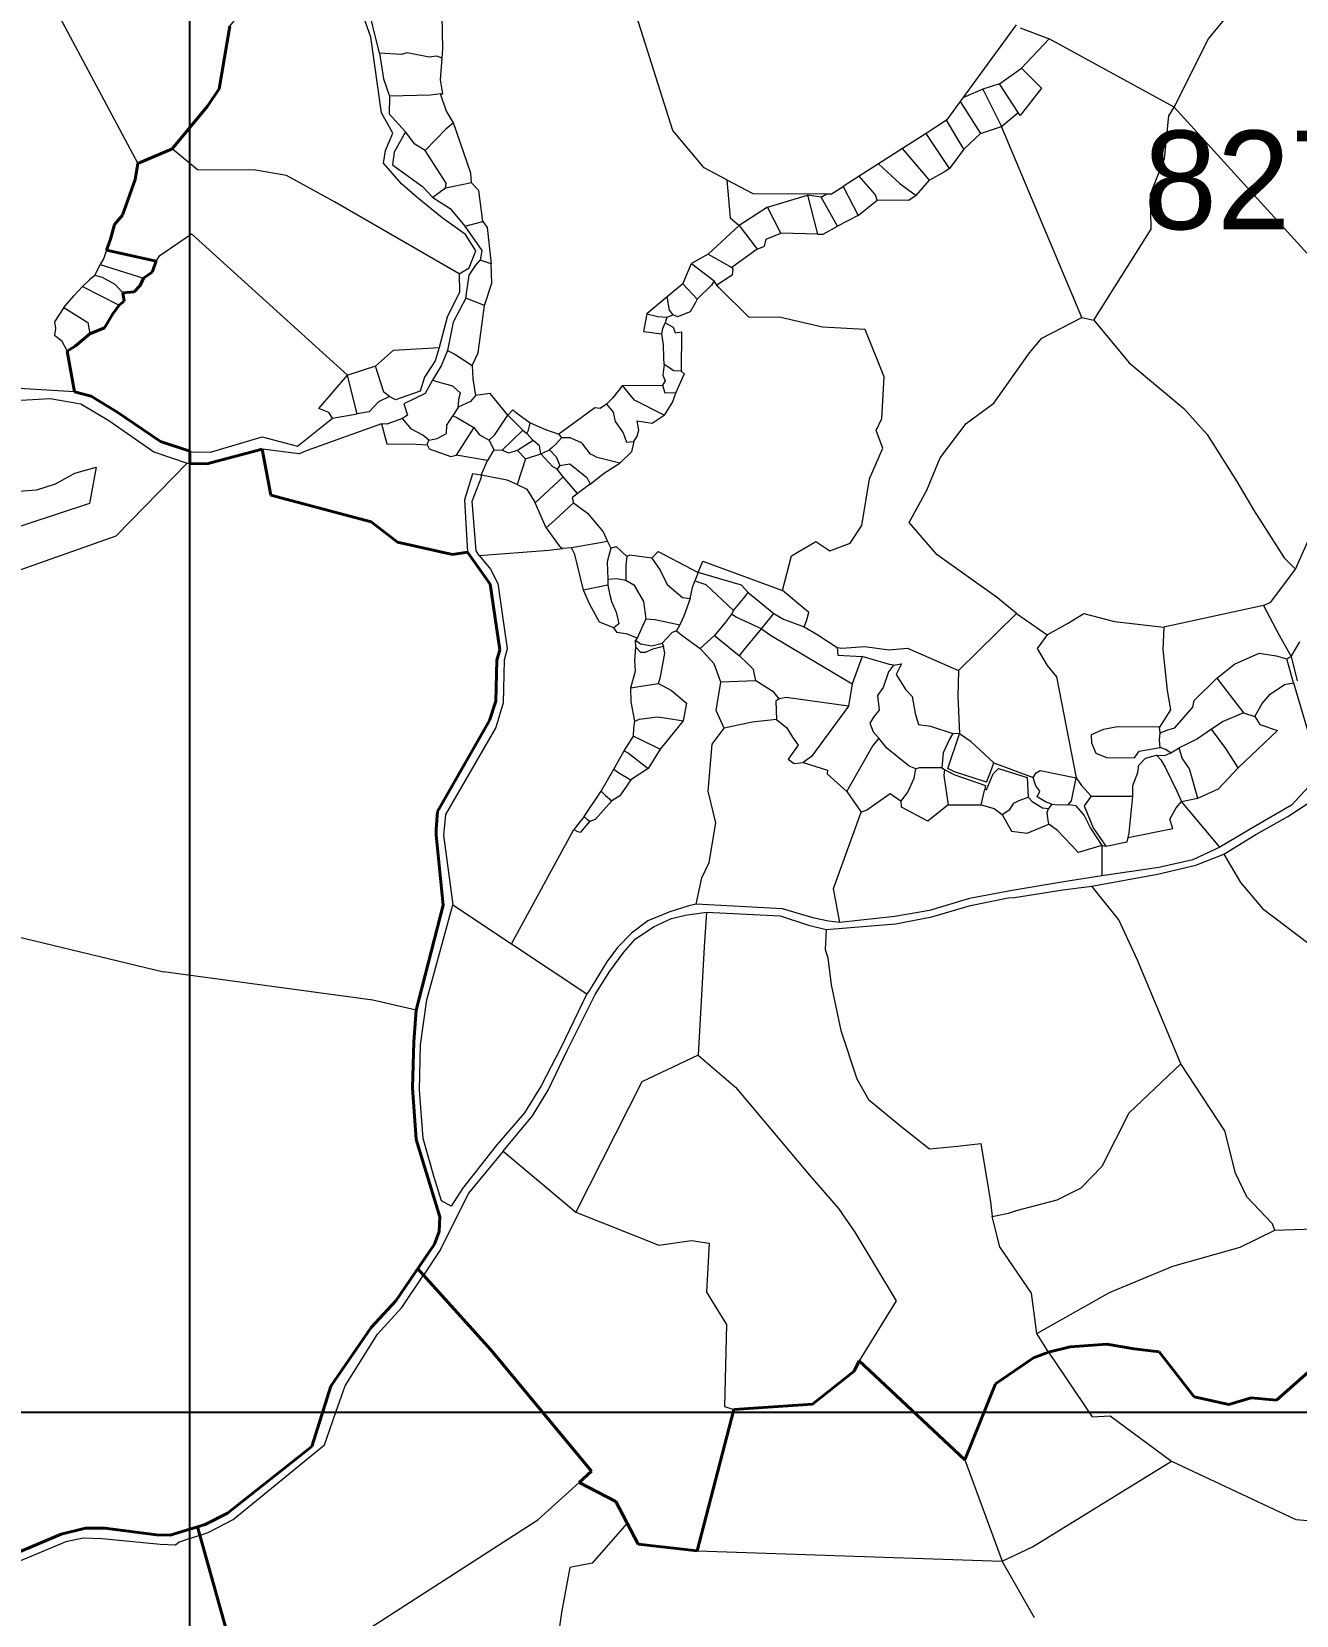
# Model space of a CAD drawing. Header units: metres. Extents: x 548568 to 557107, y 1817749 to 1829427.
# Drawn here: x 552936 to 553449, y 1823918 to 1824560 of the extents above; entities that cross this region are included whole.
import ezdxf
from ezdxf.enums import TextEntityAlignment as Align

# ---------------------------------------------------------------- set-up
doc = ezdxf.new("R2010")
doc.units = ezdxf.units.M
doc.header["$LTSCALE"] = 28
doc.linetypes.add('LONG_DASHED', pattern=[7.5, 6, -1.5])
for name, color, linetype, lineweight in [('10', 7, 'Continuous', 13), ('23', 7, 'Continuous', 13), ('32', 7, 'Continuous', 13), ('34', 7, 'LONG_DASHED', 40), ('54', 7, 'Continuous', 25)]:
    doc.layers.add(name, color=color, linetype=linetype, lineweight=lineweight)
doc.layers.add('55', color=7, linetype='Continuous')

msp = doc.modelspace()

# ---------------------------------------------------------------- linework, layer by layer
at = {"layer": '10'}
for p, q in [((552924, 1824609.78), (552978.98, 1824506.66)), ((553335.26, 1824562.87), (553313.67, 1824533.31)), ((553336.87, 1824561.77), (553348.63, 1824557.26)), ((553328.53, 1824539.05), (553337.4, 1824545.36)), ((553321.79, 1824536.87), (553329.26, 1824521.69)), ((553312.56, 1824531.79), (553307.01, 1824524.19)), ((553313.67, 1824533.31), (553312.56, 1824531.79)), ((553313.99, 1824512.52), (553307.01, 1824524.19)), ((553488.17, 1824431.64), (553399.37, 1824529.52)), ((553308.23, 1824504.64), (553298.72, 1824518.89)), ((553361.91, 1824444.19), (553329.26, 1824521.69)), ((552978.98, 1824506.66), (552992.81, 1824512.56)), ((552978.98, 1824506.66), (552992.81, 1824512.56)), ((553300.08, 1824499.94), (553289.12, 1824512.75)), ((553294.69, 1824493.65), (553300.08, 1824499.94)), ((553103.69, 1824496.61), (553098.64, 1824492.81)), ((553271.15, 1824485.51), (553278.89, 1824491.76)), ((553111.57, 1824481.2), (553118.87, 1824483.13)), ((553254.61, 1824477.99), (553239.86, 1824478.45)), ((552986.39, 1824467.01), (552966.23, 1824471.46)), ((552986.39, 1824467.01), (552966.23, 1824471.46)), ((553122.3, 1824465.98), (553117.83, 1824467.42)), ((553210.36, 1824469.9), (553219.85, 1824464.53)), ((553230.21, 1824471.88), (553219.85, 1824464.53)), ((552961.5, 1824461.24), (552963.7, 1824465.74)), ((552963.7, 1824465.74), (552981.19, 1824460.11)), ((553200.1, 1824457.9), (553203.49, 1824466.12)), ((553203.49, 1824466.12), (553212.74, 1824459.05)), ((552956.51, 1824456.7), (552971.31, 1824449.17)), ((553213.84, 1824457.27), (553212.74, 1824459.05)), ((553119.51, 1824449.11), (553112.07, 1824452.03)), ((553193.49, 1824444.27), (553192.82, 1824442.03)), ((553193.49, 1824444.27), (553196.15, 1824445.3)), ((553361.91, 1824444.19), (553366.81, 1824443.08)), ((552950.25, 1824430.54), (552953.29, 1824414.04)), ((552950.25, 1824430.54), (552953.29, 1824414.04)), ((553448.61, 1824342.02), (553488.17, 1824431.64)), ((553075.41, 1824424.41), (553064.12, 1824420.83)), ((553064.12, 1824420.83), (553064.02, 1824420.8)), ((553064.02, 1824420.8), (553064.05, 1824420.68)), ((553067.86, 1824405.08), (553064.05, 1824420.68)), ((553175.55, 1824416.57), (553191.78, 1824416.74)), ((553108.93, 1824407.74), (553106.7, 1824404.29)), ((553135.19, 1824398.51), (553129.04, 1824404.56)), ((553115.23, 1824399.58), (553108.11, 1824388.25)), ((553149.76, 1824396.79), (553150.82, 1824395.37)), ((553032.93, 1824372.07), (553029.37, 1824390.71)), ((553032.93, 1824372.07), (553029.37, 1824390.71)), ((553096.36, 1824392.56), (553097.02, 1824394.45)), ((553123.42, 1824390.53), (553126.72, 1824390.33)), ((553132.99, 1824390.22), (553136.23, 1824386.8)), ((553142.45, 1824388.84), (553145.92, 1824390.43)), ((553120.84, 1824386.1), (553108.11, 1824388.25)), ((553118.22, 1824380.17), (553120.84, 1824386.1)), ((553136.23, 1824386.8), (553132.89, 1824376.42)), ((553136.23, 1824386.8), (553142.45, 1824388.84)), ((553150.1, 1824384.11), (553149.12, 1824382.68)), ((553157.37, 1824372.73), (553151.54, 1824379.59)), ((553162.51, 1824376.6), (553157.37, 1824372.73)), ((553154.93, 1824350.71), (553151.16, 1824350.43)), ((553169.46, 1824353.26), (553170.88, 1824350.52)), ((553169.66, 1824337.94), (553169.57, 1824335.6)), ((553206.32, 1824340.76), (553204.92, 1824337.3)), ((553169.57, 1824335.6), (553159.78, 1824333.47)), ((553226.56, 1824332.65), (553237.02, 1824324.06)), ((553220.63, 1824325.33), (553219.83, 1824323.81)), ((553435.55, 1824327.27), (553395.19, 1824318.49)), ((553185.03, 1824321.91), (553181.46, 1824314.11)), ((553198.8, 1824319.49), (553197.49, 1824317.07)), ((553231.97, 1824317.91), (553237.02, 1824324.06)), ((553311.93, 1824300.92), (553335.38, 1824324.04)), ((553335.38, 1824324.04), (553347.85, 1824315.4)), ((553181.46, 1824314.11), (553180.88, 1824313.26)), ((553180.97, 1824310.47), (553180.88, 1824313.26)), ((553191.65, 1824312.06), (553192.16, 1824310.67)), ((553212.82, 1824315.16), (553207.11, 1824309.87)), ((553212.82, 1824315.16), (553222.99, 1824306.84)), ((553446.87, 1824306.59), (553450.33, 1824312.61)), ((553272.8, 1824306.67), (553268.73, 1824295.58)), ((553268.73, 1824295.58), (553267.29, 1824286.44)), ((553416.64, 1824297.88), (553427.48, 1824283.75)), ((553200.18, 1824280.52), (553190.9, 1824269.08)), ((553427.48, 1824283.75), (553432.03, 1824282.34)), ((553176.23, 1824268.39), (553180.05, 1824274.3)), ((553393.67, 1824275.66), (553393.48, 1824277.93)), ((553172.04, 1824260.88), (553176.23, 1824268.39)), ((553190.9, 1824269.08), (553185.91, 1824261.13)), ((553397.99, 1824267.53), (553401.33, 1824269.54)), ((553185.91, 1824261.13), (553178.92, 1824256.56)), ((553266.62, 1824251.85), (553272.38, 1824243.48)), ((553321.07, 1824246.49), (553322.53, 1824252.74)), ((553365.63, 1824250), (553382.55, 1824249.95)), ((553402.38, 1824247.81), (553408.98, 1824249.07)), ((553417.85, 1824229.27), (553402.38, 1824247.81)), ((553159.96, 1824241.66), (553155.76, 1824236.37)), ((553307.69, 1824246.46), (553321.07, 1824246.49)), ((553130.52, 1824190.07), (553155.76, 1824236.37)), ((553370.01, 1824229.98), (553370.08, 1824217.59)), ((553370.01, 1824229.98), (553371.67, 1824229.7)), ((552802.87, 1824223.38), (552989.39, 1824178.69)), ((553106.78, 1824205.79), (553130.52, 1824190.07)), ((553130.52, 1824190.07), (553161.09, 1824169.76)), ((553206.25, 1824144.83), (553183.4, 1824134.08)), ((553183.4, 1824134.08), (553156.68, 1824081.18)), ((553127.11, 1824105.87), (553156.68, 1824081.18)), ((553348.34, 1824024.28), (553343.7, 1824031.95)), ((553271.53, 1824020.76), (553314.48, 1823980.66)), ((553271.53, 1824020.76), (553314.48, 1823980.66)), ((553205.84, 1823943.73), (553220.75, 1824001.09)), ((553314.48, 1823980.66), (553329.56, 1823939.54)), ((553205.84, 1823943.73), (553329.56, 1823939.54)), ((553342.69, 1823916.5), (553329.56, 1823939.54))]:
    msp.add_line(p, q, dxfattribs=at)
for points in [[(553217.95, 1824500.01), (553208.73, 1824504.9), (553195.94, 1824520.02), (553174.44, 1824588.06), (553158.76, 1824657.26)], [(553399.37, 1824529.52), (553413.36, 1824557.31), (553425.96, 1824572.62), (553438.89, 1824578.63), (553432.85, 1824584.79), (553435.58, 1824591.46), (553437.64, 1824603.87), (553419.05, 1824617.85)], [(552992.81, 1824512.56), (553007.2, 1824529.99), (553011.89, 1824536.9), (553016.28, 1824562.41), (553026.49, 1824574.95), (553068.17, 1824572.78)], [(552992.81, 1824512.56), (553007.2, 1824529.99), (553011.89, 1824536.9), (553016.28, 1824562.41), (553026.49, 1824574.95), (553068.17, 1824572.78)], [(553102.37, 1824549.38), (553102.64, 1824553.17), (553102.47, 1824566.46)], [(553399.37, 1824529.52), (553348.63, 1824557.26), (553337.4, 1824545.36)], [(553102.37, 1824549.38), (553100.19, 1824550.21), (553097.14, 1824549.82), (553088.14, 1824551.52), (553085.82, 1824550.86), (553076.99, 1824551.45)], [(553101.71, 1824534.88), (553102.63, 1824534.87), (553101.73, 1824540.59), (553102.37, 1824549.38)], [(553337.4, 1824545.36), (553345.5, 1824537.25), (553336.83, 1824526.17), (553336.09, 1824527.31)], [(553336.09, 1824527.31), (553328.53, 1824539.05), (553321.79, 1824536.87), (553313.67, 1824533.31)], [(553101.71, 1824534.88), (553097.62, 1824534.45), (553081.04, 1824534.05)], [(553106.98, 1824523.11), (553104.04, 1824528.17), (553101.71, 1824534.88)], [(553312.56, 1824531.79), (553320.78, 1824518.88), (553313.99, 1824512.52), (553308.23, 1824504.64)], [(553307.01, 1824524.19), (553298.72, 1824518.89), (553289.12, 1824512.75), (553279.48, 1824506.58), (553271.59, 1824501.54), (553265.07, 1824497.37)], [(553320.78, 1824518.88), (553329.26, 1824521.69), (553336.09, 1824527.31)], [(553366.81, 1824443.08), (553390.09, 1824480.01), (553389.82, 1824494.17), (553395.4, 1824508.69), (553397.26, 1824526.01), (553399.37, 1824529.52)], [(553095.52, 1824511.9), (553091.28, 1824514.56), (553087.49, 1824519.55)], [(553106.98, 1824523.11), (553103.83, 1824520.61), (553095.52, 1824511.9)], [(553114.32, 1824498.85), (553113.99, 1824502.76), (553106.98, 1824523.11)], [(553109.32, 1824461.9), (553058.66, 1824491.08), (553039.28, 1824501.85), (553026.61, 1824503.97), (553003.1, 1824504.16), (552992.81, 1824512.56)], [(553103.69, 1824496.61), (553103.96, 1824498.65), (553095.52, 1824511.9)], [(552966.23, 1824471.46), (552967.9, 1824476), (552969.41, 1824481.95), (552972.73, 1824485.75), (552977.85, 1824500.22), (552978.98, 1824506.66)], [(552966.23, 1824471.46), (552967.9, 1824476), (552969.41, 1824481.95), (552972.73, 1824485.75), (552977.85, 1824500.22), (552978.98, 1824506.66)], [(553279.48, 1824506.58), (553288.14, 1824498.36), (553294.69, 1824493.65)], [(553114.32, 1824498.85), (553106.47, 1824497.16), (553103.69, 1824496.61)], [(553118.87, 1824483.13), (553117.29, 1824495.71), (553114.32, 1824498.85)], [(553217.95, 1824500.01), (553219.3, 1824484.65), (553222.89, 1824481.5)], [(553217.95, 1824500.01), (553228.49, 1824494.43), (553258.44, 1824494.37)], [(553278.89, 1824491.76), (553278.22, 1824493.92), (553271.59, 1824501.54)], [(553308.23, 1824504.64), (553306.49, 1824503.45), (553300.08, 1824499.94)], [(553239.86, 1824478.45), (553234.34, 1824488.91), (553250.6, 1824493.78)], [(553256.19, 1824492.98), (553250.6, 1824493.78), (553254.61, 1824477.99)], [(553262.72, 1824481.29), (553256.19, 1824492.98), (553258.44, 1824494.37)], [(553258.44, 1824494.37), (553260.38, 1824494.37), (553265.07, 1824497.37)], [(553265.07, 1824497.37), (553271.15, 1824485.51), (553262.72, 1824481.29)], [(553294.69, 1824493.65), (553291.75, 1824491.62), (553278.89, 1824491.76)], [(553234.34, 1824488.91), (553222.89, 1824481.5), (553230.21, 1824471.88)], [(553118.87, 1824483.13), (553120.68, 1824480.68), (553122.3, 1824465.98)], [(553222.89, 1824481.5), (553210.36, 1824469.9), (553203.49, 1824466.12)], [(553254.61, 1824477.99), (553256.92, 1824477.97), (553262.72, 1824481.29)], [(552986.39, 1824467.01), (552987.84, 1824469.29), (553000.65, 1824478.14), (553064.02, 1824420.8)], [(553230.21, 1824471.88), (553233.16, 1824473.17), (553233.79, 1824476.03), (553239.86, 1824478.45)], [(552966.23, 1824471.46), (552965.14, 1824468.24), (552963.7, 1824465.74)], [(552981.19, 1824460.11), (552984.7, 1824462.59), (552986.39, 1824467.01)], [(552981.19, 1824460.11), (552984.7, 1824462.59), (552986.39, 1824467.01)], [(552961.5, 1824461.24), (552959.33, 1824459.5), (552956.51, 1824456.7)], [(552972.83, 1824454.2), (552969.78, 1824457.52), (552964.55, 1824460.41), (552961.5, 1824461.24)], [(552981.19, 1824460.11), (552979.91, 1824457.1), (552977.48, 1824454.56), (552972.83, 1824454.2)], [(552981.19, 1824460.11), (552979.91, 1824457.1), (552977.48, 1824454.56), (552972.83, 1824454.2)], [(553119.51, 1824449.11), (553122.55, 1824458.14), (553122.3, 1824465.98)], [(553219.85, 1824464.53), (553220.27, 1824463.77), (553220.02, 1824461.4), (553213.84, 1824457.27)], [(552948.97, 1824448.24), (552952.95, 1824453), (552956.51, 1824456.7)], [(552971.31, 1824449.17), (552973.34, 1824450.87), (552972.83, 1824454.2)], [(552971.31, 1824449.17), (552973.34, 1824450.87), (552972.83, 1824454.2)], [(553205.91, 1824451.68), (553200.1, 1824457.9), (553193.72, 1824452.5), (553185.49, 1824445.71)], [(553212.74, 1824459.05), (553211.65, 1824457.31), (553205.91, 1824451.68)], [(553240.53, 1824333.36), (553244.07, 1824347.45), (553254.02, 1824353.27), (553259.64, 1824349.55), (553267.96, 1824352.59), (553272.64, 1824359.84), (553275.75, 1824378.66), (553281.24, 1824391.11), (553278.49, 1824398.33), (553280.73, 1824403.2), (553281.65, 1824420.09), (553274.07, 1824439.29), (553256.76, 1824440.24), (553239.83, 1824444.22), (553226.85, 1824444.29), (553214.8, 1824456.23), (553213.84, 1824457.27)], [(552948.97, 1824448.24), (552945.14, 1824442.44), (552945.48, 1824439.71), (552945.11, 1824437.06), (552948, 1824434.88), (552950.25, 1824430.54)], [(552948.97, 1824448.24), (552958.61, 1824442.19), (552959.43, 1824437.55)], [(552971.31, 1824449.17), (552968.78, 1824445.64), (552965.47, 1824439.99), (552959.43, 1824437.55)], [(552971.31, 1824449.17), (552968.78, 1824445.64), (552965.47, 1824439.99), (552959.43, 1824437.55)], [(553114.55, 1824424.7), (553116.99, 1824429.81), (553119.51, 1824449.11)], [(553196.15, 1824445.3), (553194.65, 1824447.17), (553193.72, 1824452.5)], [(553205.91, 1824451.68), (553205.13, 1824450.27), (553203.07, 1824446.41), (553197.88, 1824444.42), (553196.15, 1824445.3)], [(553185.49, 1824445.71), (553184.03, 1824438.51), (553191.47, 1824437.61)], [(553185.49, 1824445.71), (553189.83, 1824444.61), (553193.49, 1824444.27)], [(553191.47, 1824437.61), (553191.98, 1824439.69), (553192.82, 1824442.03)], [(553192.82, 1824442.03), (553196.09, 1824440.22), (553196.89, 1824437.93), (553199.54, 1824438.33), (553199.39, 1824422.42)], [(553335.38, 1824324.04), (553327.72, 1824330.39), (553303.15, 1824347.82), (553291.87, 1824360.98), (553299.01, 1824374.18), (553304.39, 1824387.22), (553314.99, 1824401.15), (553326.2, 1824409.41), (553340.62, 1824429.84), (553345.72, 1824435.85), (553361.91, 1824444.19)], [(553366.81, 1824443.08), (553381.12, 1824425.82), (553403.3, 1824407.24), (553412.72, 1824396.66), (553424.76, 1824377.63), (553431.51, 1824366.12), (553444.03, 1824346.62), (553448.61, 1824342.02)], [(552959.43, 1824437.55), (552953.46, 1824432.49), (552950.25, 1824430.54)], [(552959.43, 1824437.55), (552953.46, 1824432.49), (552950.25, 1824430.54)], [(553192.49, 1824425.05), (553192.36, 1824427.94), (553192.18, 1824433.02), (553191.47, 1824437.61)], [(553075.41, 1824424.41), (553082.62, 1824430.89), (553101.16, 1824432.07)], [(553104.53, 1824430.78), (553107.6, 1824429.35), (553114.55, 1824424.7)], [(553081, 1824412.14), (553078.7, 1824413.91), (553075.41, 1824424.41)], [(553114.55, 1824424.7), (553114.82, 1824419.27), (553115.92, 1824412.51)], [(553192.49, 1824425.05), (553191.89, 1824420.74), (553192.87, 1824418.42), (553191.78, 1824416.74)], [(553199.39, 1824422.42), (553196.4, 1824422.53), (553192.49, 1824425.05)], [(553199.39, 1824422.42), (553200.56, 1824421.31), (553197.19, 1824413.76)], [(553057.88, 1824403.33), (553056.43, 1824405.57), (553052.4, 1824407.27), (553064.02, 1824420.8)], [(553108.93, 1824407.74), (553109.29, 1824411.78), (553109.86, 1824413.45), (553106.79, 1824416.34), (553100.36, 1824418.06), (553098.43, 1824418.69)], [(553175.55, 1824416.57), (553171.51, 1824411.5), (553169.04, 1824408.96)], [(553192.52, 1824404.48), (553180.45, 1824410.61), (553175.55, 1824416.57)], [(553191.78, 1824416.74), (553192.72, 1824413.56), (553197.19, 1824413.76)], [(553115.92, 1824412.51), (553113.91, 1824410.11), (553108.93, 1824407.74)], [(553129.04, 1824404.56), (553121.9, 1824413.34), (553115.92, 1824412.51)], [(553169.04, 1824408.96), (553166.5, 1824407.32), (553164.29, 1824407.49), (553149.76, 1824396.79)], [(553169.04, 1824408.96), (553171.8, 1824405.71), (553172.64, 1824402.01), (553175.81, 1824397.38), (553177.12, 1824393.65), (553180.11, 1824393.86)], [(553197.19, 1824413.76), (553195.91, 1824409.92), (553192.52, 1824404.48)], [(553097.02, 1824394.45), (553094.53, 1824396.39), (553090.01, 1824398.92), (553086.28, 1824403.23)], [(553097.02, 1824394.45), (553100.32, 1824395.07), (553104.12, 1824397.17), (553104.35, 1824400.51), (553106.7, 1824404.29)], [(553106.7, 1824404.29), (553108.33, 1824403.56), (553115.23, 1824399.58)], [(553121.41, 1824394.38), (553123.6, 1824396.42), (553129.04, 1824404.56)], [(553129.04, 1824404.56), (553131.06, 1824406.69), (553133.04, 1824405.09), (553138.17, 1824401.38)], [(553180.11, 1824393.86), (553181.49, 1824395.99), (553182.17, 1824398.44), (553181.49, 1824402.21), (553187.58, 1824401.33), (553192.52, 1824404.48)], [(553077.8, 1824401.01), (553079.9, 1824392.86), (553091.87, 1824392.78), (553096.36, 1824392.56)], [(553115.23, 1824399.58), (553117.54, 1824396.5), (553121.41, 1824394.38)], [(553126.72, 1824390.33), (553135.19, 1824398.51), (553136.71, 1824397.14), (553139.37, 1824394.22), (553132.99, 1824390.22)], [(553136.71, 1824397.14), (553137.42, 1824398.47), (553138.17, 1824401.38)], [(553138.17, 1824401.38), (553144.28, 1824398.77), (553149.76, 1824396.79)], [(553096.36, 1824392.56), (553097.08, 1824390.93), (553105.92, 1824387.8), (553108.11, 1824388.25)], [(553121.41, 1824394.38), (553123.42, 1824390.53), (553120.84, 1824386.1)], [(553132.99, 1824390.22), (553129.38, 1824389.18), (553126.72, 1824390.33)], [(553142.45, 1824388.84), (553141.93, 1824392.08), (553139.37, 1824394.22)], [(553150.82, 1824395.37), (553148.58, 1824392.77), (553146.83, 1824391.27), (553145.92, 1824390.43)], [(553145.92, 1824390.43), (553148.7, 1824387.6), (553150.1, 1824384.11)], [(553174.49, 1824385.11), (553165.24, 1824387.31), (553163.59, 1824388.27), (553162.59, 1824388.73), (553159.45, 1824392.84), (553158.96, 1824393.38), (553156.16, 1824394.6), (553154.28, 1824395.35), (553150.82, 1824395.37)], [(553180.11, 1824393.86), (553179.24, 1824389.66), (553174.49, 1824385.11)], [(552863.67, 1824324.81), (552925.77, 1824339.85), (552970.13, 1824355.56), (552998.92, 1824385.02)], [(552925.16, 1824373.36), (552938, 1824374.24), (552945.51, 1824376.64), (552953.39, 1824380.97), (552962.07, 1824383.47), (552959.36, 1824368.66), (552921.06, 1824356.11), (552920.97, 1824360.13)], [(553144.61, 1824358.79), (553140.12, 1824368.96), (553151.54, 1824379.59), (553149.12, 1824382.68)], [(553149.12, 1824382.68), (553147.3, 1824383.54), (553142.45, 1824388.84)], [(553150.1, 1824384.11), (553154.2, 1824384.78), (553161.09, 1824379.23), (553162.51, 1824376.6)], [(553162.51, 1824376.6), (553168.31, 1824381.2), (553174.49, 1824385.11)], [(553132.89, 1824376.42), (553128.78, 1824378.17), (553118.22, 1824380.17)], [(553132.89, 1824376.42), (553136.81, 1824374.46), (553140.12, 1824368.96)], [(553112.62, 1824349), (553106.61, 1824347.97), (553084.28, 1824353.04), (553073.57, 1824361.26), (553032.93, 1824372.07)], [(553112.62, 1824349), (553106.61, 1824347.97), (553084.28, 1824353.04), (553073.57, 1824361.26), (553032.93, 1824372.07)], [(553157.37, 1824372.73), (553155.12, 1824371.06), (553155.69, 1824369.04)], [(553155.69, 1824369.04), (553148.07, 1824361.92), (553144.61, 1824358.79)], [(553155.69, 1824369.04), (553161.42, 1824364.84), (553167.67, 1824357.19), (553169.46, 1824353.26)], [(553144.61, 1824358.79), (553149.87, 1824351.5), (553151.16, 1824350.43)], [(553169.46, 1824353.26), (553164.2, 1824352.37), (553154.93, 1824350.71)], [(553159.78, 1824333.47), (553156.23, 1824347.99), (553154.93, 1824350.71)], [(553170.88, 1824350.52), (553169.35, 1824344.99), (553169.66, 1824337.94)], [(553170.88, 1824350.52), (553173.01, 1824351.32), (553177.34, 1824347.14)], [(553117.42, 1824347.54), (553145.69, 1824349.75), (553151.16, 1824350.43)], [(553177.34, 1824347.14), (553176.96, 1824343.68), (553176.94, 1824337.57)], [(553187.4, 1824346.48), (553178.52, 1824347.72), (553177.34, 1824347.14)], [(553187.4, 1824346.48), (553190.05, 1824349.19), (553206.32, 1824340.76)], [(553187.4, 1824346.48), (553190.84, 1824341.66), (553193.64, 1824335.88), (553199.96, 1824330.62), (553203.04, 1824330.17)], [(553206.32, 1824340.76), (553208.2, 1824345.31), (553240.53, 1824333.36)], [(553169.66, 1824337.94), (553173.29, 1824338.25), (553176.94, 1824337.57)], [(553226.56, 1824332.65), (553223.81, 1824335.56), (553206.32, 1824340.76)], [(553435.55, 1824327.27), (553438.55, 1824328.65), (553448.61, 1824342.02)], [(553171.98, 1824318.28), (553166.26, 1824320.6), (553162.22, 1824328), (553159.78, 1824333.47)], [(553169.57, 1824335.6), (553170.45, 1824331.46), (553171.14, 1824328.92), (553173.01, 1824324.6), (553173.66, 1824321.81), (553174.08, 1824319.88), (553171.98, 1824318.28)], [(553176.94, 1824337.57), (553180.17, 1824335.75), (553184.09, 1824328.88), (553185.03, 1824321.91)], [(553203.04, 1824330.17), (553204, 1824334.6), (553204.92, 1824337.3)], [(553204.92, 1824337.3), (553209.41, 1824335.87), (553220.63, 1824325.33)], [(553220.63, 1824325.33), (553225.39, 1824330.98), (553226.56, 1824332.65)], [(553249.21, 1824318.68), (553250.25, 1824321.06), (553251.12, 1824324.51), (553240.53, 1824333.36)], [(553203.04, 1824330.17), (553200.42, 1824322.94), (553198.8, 1824319.49)], [(553435.55, 1824327.27), (553441.95, 1824315.22), (553446.87, 1824306.59)], [(553185.03, 1824321.91), (553188.81, 1824321.7), (553198.8, 1824319.49)], [(553219.83, 1824323.81), (553217.41, 1824320.6), (553212.82, 1824315.16)], [(553231.97, 1824317.91), (553221.66, 1824322.58), (553219.83, 1824323.81)], [(553237.02, 1824324.06), (553240.93, 1824321.79), (553249.21, 1824318.68)], [(553249.21, 1824318.68), (553254.86, 1824315.42), (553262.69, 1824310.27)], [(553347.85, 1824315.4), (553356.12, 1824320), (553362.65, 1824324.07), (553375.12, 1824320.76), (553395.19, 1824318.49)], [(553395.19, 1824318.49), (553394.79, 1824309.42), (553396.49, 1824292.85), (553397.82, 1824284.94), (553393.48, 1824277.93)], [(553181.46, 1824314.11), (553177.53, 1824315.7), (553173.37, 1824316.41), (553171.98, 1824318.28)], [(553180.88, 1824313.26), (553182.8, 1824311.81), (553187.48, 1824310.99), (553191.65, 1824312.06)], [(553197.49, 1824317.07), (553195.65, 1824316.4), (553191.65, 1824312.06)], [(553197.49, 1824317.07), (553199.68, 1824315.3), (553207.11, 1824309.87)], [(553222.99, 1824306.84), (553224.78, 1824309.14), (553231.97, 1824317.91)], [(553231.97, 1824317.91), (553235.58, 1824315.21), (553268.73, 1824295.58)], [(553347.85, 1824315.4), (553343.81, 1824309.86), (553347.85, 1824302.97), (553351.61, 1824298.32), (553359.54, 1824257.34)], [(553178.91, 1824293.96), (553180.82, 1824300.85), (553180.58, 1824304.97), (553180.97, 1824310.47)], [(553192.16, 1824310.67), (553187.88, 1824309.63), (553184.8, 1824308.23), (553183.03, 1824308.26), (553180.97, 1824310.47)], [(553190.2, 1824295.73), (553191.02, 1824298.34), (553192.79, 1824307.95), (553192.16, 1824310.67)], [(553215.5, 1824296.15), (553212.75, 1824303.59), (553207.11, 1824309.87)], [(553229.7, 1824296.73), (553228.64, 1824301.33), (553226.44, 1824303.68), (553222.99, 1824306.84)], [(553262.69, 1824310.27), (553264.54, 1824310.01), (553273.9, 1824310.62), (553283.58, 1824309.37), (553291.21, 1824309.94), (553311.93, 1824300.92)], [(553262.69, 1824310.27), (553262.9, 1824307.19), (553272.8, 1824306.67)], [(553285.51, 1824303.11), (553283.84, 1824303.38), (553272.8, 1824306.67)], [(553416.64, 1824297.88), (553423.8, 1824303.52), (553433.91, 1824307.95), (553440.76, 1824306.94), (553445.09, 1824305.73)], [(553285.51, 1824303.11), (553283.46, 1824300.34), (553281.34, 1824293.98), (553278.97, 1824290.86), (553279.71, 1824284.79), (553277.62, 1824282.47), (553275.92, 1824279.59), (553277.29, 1824276.09), (553279.6, 1824273.42)], [(553285.51, 1824303.11), (553288.74, 1824303.59), (553286.64, 1824299.26), (553290.48, 1824293.15), (553293.02, 1824290.38), (553294.29, 1824283.48), (553295.62, 1824279.07), (553300.58, 1824278.37), (553309.62, 1824275.31)], [(553311.93, 1824300.92), (553311.63, 1824290.52), (553312.23, 1824275.29)], [(553178.91, 1824293.96), (553182.13, 1824294.48), (553190.2, 1824295.73)], [(553180.6, 1824280.32), (553179.04, 1824288.22), (553178.91, 1824293.96)], [(553190.2, 1824295.73), (553195.38, 1824292.77), (553201.5, 1824287.64), (553200.18, 1824280.52)], [(553216.74, 1824277.6), (553213.56, 1824284.74), (553215.5, 1824296.15)], [(553229.7, 1824296.73), (553226.12, 1824296.65), (553215.5, 1824296.15)], [(553239.15, 1824289.43), (553236.96, 1824292.11), (553229.7, 1824296.73)], [(553393.67, 1824275.66), (553396.83, 1824276.81), (553399.63, 1824277.65), (553406.99, 1824286.11), (553407.53, 1824288.74), (553416.64, 1824297.88)], [(553432.03, 1824282.34), (553435.05, 1824287.59), (553438.29, 1824291.29), (553444.19, 1824295.22), (553447.76, 1824295.98)], [(553239.15, 1824289.43), (553237.72, 1824288.53), (553238.05, 1824281.04)], [(553267.29, 1824286.44), (553241.95, 1824290.04), (553239.15, 1824289.43)], [(553267.29, 1824286.44), (553252.24, 1824266.04), (553248.79, 1824263.56)], [(553180.05, 1824274.3), (553180.22, 1824277.51), (553180.6, 1824280.32)], [(553180.6, 1824280.32), (553182.41, 1824281.13), (553189.74, 1824282.16), (553193.61, 1824281.58), (553200.18, 1824280.52)], [(553238.05, 1824281.04), (553228.15, 1824279.95), (553216.74, 1824277.6)], [(553238.05, 1824281.04), (553242.26, 1824277.67), (553244.5, 1824273.9), (553246.89, 1824270.69), (553242.75, 1824264.91), (553245.26, 1824263.17), (553248.79, 1824263.56)], [(553427.48, 1824283.75), (553419.28, 1824280.22), (553414.55, 1824277.18)], [(553432.03, 1824282.34), (553434.11, 1824278.96), (553441.26, 1824276.6), (553425.27, 1824261.49)], [(553180.05, 1824274.3), (553182.38, 1824273.27), (553190.9, 1824269.08)], [(553205.47, 1824206.08), (553207.76, 1824216.82), (553210.71, 1824222.99), (553213.44, 1824239.18), (553210.25, 1824251.91), (553212, 1824271.04), (553216.74, 1824277.6)], [(553279.6, 1824273.42), (553277.07, 1824270.45), (553267.16, 1824252.88), (553266.62, 1824251.85)], [(553294.58, 1824261.02), (553291.92, 1824262.1), (553282.84, 1824269.44), (553279.6, 1824273.42)], [(553326.23, 1824263.42), (553316.97, 1824271.93), (553312.23, 1824275.29)], [(553393.48, 1824277.93), (553376.32, 1824278.12), (553370.67, 1824277.02), (553365.65, 1824274.82), (553365.78, 1824271.62), (553367.62, 1824267.37), (553371.98, 1824265.64), (553383.25, 1824265.54), (553385.22, 1824268.19), (553393.66, 1824269.67)], [(553393.66, 1824269.67), (553393.38, 1824272.79), (553393.67, 1824275.66)], [(553414.55, 1824277.18), (553408.86, 1824273.26), (553404.28, 1824270.85), (553401.33, 1824269.54)], [(553425.27, 1824261.49), (553420.36, 1824269.24), (553414.55, 1824277.18)], [(553176.23, 1824268.39), (553177.96, 1824267.41), (553185.91, 1824261.13)], [(553392.22, 1824266.65), (553395.6, 1824266.39), (553397.99, 1824267.53)], [(553397.99, 1824267.53), (553395.87, 1824268.95), (553393.66, 1824269.67)], [(553408.98, 1824249.07), (553405.62, 1824261.01), (553402.67, 1824265.36), (553401.33, 1824269.54)], [(553162.27, 1824239.62), (553161.43, 1824240.39), (553159.96, 1824241.66), (553166.9, 1824251.91), (553172.04, 1824260.88)], [(553172.04, 1824260.88), (553174.14, 1824259.42), (553178.92, 1824256.56)], [(553248.79, 1824263.56), (553258.77, 1824260.54), (553258.64, 1824259.06), (553266.62, 1824251.85)], [(553288.6, 1824247.95), (553291.36, 1824251.56), (553293.88, 1824257.31), (553294.58, 1824261.02)], [(553305.15, 1824261.46), (553296.05, 1824261.47), (553294.58, 1824261.02)], [(553306.18, 1824260.7), (553305.95, 1824258.37), (553307.69, 1824246.46)], [(553382.55, 1824249.95), (553382.61, 1824254.33), (553384.56, 1824259.49), (553385.06, 1824262.59), (553387.72, 1824265.35), (553392.22, 1824266.65)], [(553392.22, 1824266.65), (553394.02, 1824264.74), (553395.72, 1824261.76), (553400.47, 1824251.94), (553402.38, 1824247.81)], [(553408.98, 1824249.07), (553417.36, 1824252.89), (553425.27, 1824261.49)], [(553178.92, 1824256.56), (553174.49, 1824250.13), (553171.27, 1824247.99)], [(553342.19, 1824257.55), (553343.38, 1824259.45), (553345.04, 1824260.36), (553359.54, 1824257.34)], [(553356.53, 1824246.62), (553357.66, 1824248.08), (553359.54, 1824257.34)], [(553359.54, 1824257.34), (553361.8, 1824254.28), (553365.63, 1824250)], [(553171.27, 1824247.99), (553164.53, 1824240.45), (553162.27, 1824239.62)], [(553166.9, 1824251.91), (553168.69, 1824250.24), (553171.27, 1824247.99)], [(553272.38, 1824243.48), (553274.69, 1824244.46), (553284.2, 1824251.09), (553288.6, 1824247.95)], [(553307.69, 1824246.46), (553299.38, 1824239.75), (553288.69, 1824245.51), (553288.6, 1824247.95)], [(553329.65, 1824242.44), (553332.71, 1824244.51), (553334.27, 1824247.17), (553336.43, 1824248.19), (553340.17, 1824249.56)], [(553365.63, 1824250), (553362.82, 1824245.96), (553364.35, 1824242.36), (553366.47, 1824237.09), (553371.67, 1824229.7)], [(553380.67, 1824233.17), (553381.17, 1824235.11), (553382.55, 1824249.95)], [(553380.67, 1824233.17), (553398.88, 1824236.81), (553397.65, 1824240.57), (553400.17, 1824245.24), (553402.38, 1824247.81)], [(553263.68, 1824198.74), (553261.18, 1824212.47), (553272.38, 1824243.48)], [(553321.07, 1824246.49), (553326.39, 1824244.88), (553329.65, 1824242.44)], [(553329.65, 1824242.44), (553333.36, 1824235.78), (553339.75, 1824234.94), (553348.47, 1824238.6)], [(553348.47, 1824238.6), (553348.07, 1824241.07), (553347.89, 1824243.35), (553348.44, 1824244.93)], [(553349.72, 1824246.64), (553352.33, 1824246.42), (553356.53, 1824246.62)], [(553356.53, 1824246.62), (553359.28, 1824246.19), (553362.9, 1824242.14), (553365.44, 1824236.92), (553370.01, 1824229.98)], [(553155.76, 1824236.37), (553157.3, 1824235.67), (553158.64, 1824235.34), (553162.27, 1824239.62)], [(553370.01, 1824229.98), (553360.43, 1824227.06), (553357.7, 1824230.05), (553351.98, 1824236.08), (553348.47, 1824238.6)], [(553371.67, 1824229.7), (553380.23, 1824231.42), (553380.67, 1824233.17)], [(553419.55, 1824226.38), (553426.33, 1824214.98), (553435.14, 1824204.42), (553454.19, 1824189.98), (553463.65, 1824195.64), (553466.74, 1824198.97)], [(553402.01, 1824141.31), (553384.51, 1824183.45), (553376.87, 1824199.82), (553365.99, 1824213.45)], [(553209.69, 1824202.89), (553208.69, 1824188.8), (553206.25, 1824144.83)], [(553258.16, 1824195.84), (553257.8, 1824187.74), (553258.81, 1824184.41), (553260.15, 1824173.33), (553264.17, 1824154.86), (553270.61, 1824135.23), (553275.31, 1824126.82), (553288.44, 1824116.01), (553300.17, 1824106.86), (553311.53, 1824107.95), (553320.93, 1824109.02), (553324.91, 1824085.3), (553325.58, 1824079.39)], [(553091.91, 1824163.14), (553074.28, 1824167.17), (552989.39, 1824178.69)], [(553206.25, 1824144.83), (553221.46, 1824131.83), (553251.49, 1824096.19), (553263.17, 1824082.68), (553269.82, 1824073), (553286.54, 1824045.1), (553271.53, 1824020.76)], [(553325.58, 1824079.39), (553332.16, 1824080.74), (553335.39, 1824081.83), (553351.92, 1824086.13), (553361.57, 1824091.04), (553370.19, 1824099.82), (553381.1, 1824121.42), (553402.01, 1824141.31)], [(553440.23, 1824073.82), (553439.32, 1824076.41), (553428.85, 1824087.39), (553424.27, 1824096.97), (553419.89, 1824114.13), (553402.01, 1824141.31)], [(553156.68, 1824081.18), (553190.32, 1824067.79), (553203.59, 1824069.62), (553210.66, 1824068.59), (553209.64, 1824048.68), (553217.8, 1824035.57), (553217, 1824002.31), (553220.75, 1824001.09)], [(553343.7, 1824031.95), (553341.45, 1824048.22), (553328.67, 1824067.13), (553325.58, 1824079.39)], [(553440.23, 1824073.82), (553491.94, 1824075.65), (553511.9, 1824072.2)], [(553343.7, 1824031.95), (553373.07, 1824048.55), (553398.82, 1824059.22), (553426.17, 1824066.97), (553440.23, 1824073.82)], [(553094.79, 1824055.64), (553122.18, 1824025.33), (553163.01, 1823975.99), (553158.01, 1823971.46)], [(553314.48, 1823980.66), (553326.82, 1824011.42), (553342.27, 1824022.08), (553348.34, 1824024.28)], [(553314.48, 1823980.66), (553326.82, 1824011.42), (553342.27, 1824022.08), (553348.34, 1824024.28)], [(553348.34, 1824024.28), (553357.17, 1824026.56), (553372.11, 1824027.62), (553383.08, 1824025.7), (553393.24, 1824024.46), (553407.5, 1824006.21), (553421.5, 1824003.12), (553430.6, 1824005.76), (553440.85, 1824004.89), (553455.88, 1824018.08), (553466.43, 1823998.66), (553474.98, 1823971.94), (553477.64, 1823963.49), (553482.06, 1823950.72)], [(553348.34, 1824024.28), (553357.17, 1824026.56), (553372.11, 1824027.62), (553383.08, 1824025.7), (553393.24, 1824024.46), (553407.5, 1824006.21), (553421.5, 1824003.12), (553430.6, 1824005.76), (553440.85, 1824004.89), (553455.88, 1824018.08), (553466.43, 1823998.66), (553474.98, 1823971.94), (553477.64, 1823963.49), (553482.06, 1823950.72)], [(553348.34, 1824024.28), (553366.12, 1823998.1), (553373.34, 1823998.44), (553398.26, 1823980.08)], [(553220.75, 1824001.09), (553252.6, 1824003.3), (553269.58, 1824016.62), (553271.53, 1824020.76)], [(553220.75, 1824001.09), (553252.6, 1824003.3), (553269.58, 1824016.62), (553271.53, 1824020.76)], [(553177.29, 1823954.84), (553181.92, 1823946.39), (553205.84, 1823943.73), (553220.75, 1824001.09)], [(553329.56, 1823939.54), (553341.88, 1823945.36), (553398.26, 1823980.08)], [(553398.26, 1823980.08), (553448.67, 1823956.45), (553468.45, 1823954.87), (553482.06, 1823950.72)], [(553071.26, 1823911.22), (553141.24, 1823956.24), (553158.01, 1823971.46)], [(553158.01, 1823971.46), (553172.87, 1823963.76), (553177.29, 1823954.84)], [(553158.01, 1823971.46), (553172.87, 1823963.76), (553177.29, 1823954.84)], [(553177.29, 1823954.84), (553163.2, 1823938.74), (553154.16, 1823936.94), (553150.83, 1823918.76), (553148.79, 1823904.42)], [(553177.29, 1823954.84), (553181.92, 1823946.39), (553205.84, 1823943.73)]]:
    msp.add_lwpolyline(points, dxfattribs=at)
at = {"layer": '23'}
for p, q in [((553446.87, 1824306.59), (553449.23, 1824296.78)), ((553312.23, 1824275.29), (553309.62, 1824275.31)), ((553305.15, 1824261.46), (553306.18, 1824260.7)), ((553326.23, 1824263.42), (553342.19, 1824257.55)), ((553322.88, 1824254.24), (553322.53, 1824252.74)), ((553349.72, 1824246.64), (553348.44, 1824244.93))]:
    msp.add_line(p, q, dxfattribs=at)
for points in [[(553118.22, 1824380.17), (553114.74, 1824380.72), (553111.48, 1824370.15), (553112.62, 1824349)], [(553117.42, 1824347.54), (553116.15, 1824349.51), (553114.56, 1824369.6), (553118.38, 1824379.4), (553118.22, 1824380.17)], [(553112.62, 1824349), (553118.5, 1824340.87), (553121.9, 1824336.03), (553125.83, 1824309.29), (553124.57, 1824305.08), (553124.11, 1824288.51), (553121.66, 1824280.67), (553100.53, 1824243.71), (553099.98, 1824236.53), (553099.94, 1824234.08), (553102.87, 1824205.74), (553091.91, 1824163.14)], [(553112.62, 1824349), (553118.5, 1824340.87), (553121.9, 1824336.03), (553125.83, 1824309.29), (553124.57, 1824305.08), (553124.11, 1824288.51), (553121.66, 1824280.67), (553100.53, 1824243.71), (553099.98, 1824236.53), (553099.94, 1824234.08), (553102.87, 1824205.74), (553091.91, 1824163.14)], [(553117.42, 1824347.54), (553122.01, 1824342.04), (553125.02, 1824336.21), (553128.73, 1824309.67), (553127.59, 1824305.19), (553127.12, 1824287.86), (553124.19, 1824277.83), (553103.8, 1824242.56), (553103.2, 1824236.83), (553103.01, 1824234.11), (553106.78, 1824205.79)], [(553447.76, 1824295.98), (553445.09, 1824305.73), (553446.87, 1824306.59)], [(553447.76, 1824295.98), (553456.36, 1824267.1), (553459.4, 1824259.74), (553446.9, 1824246.36), (553431.88, 1824237.48), (553417.85, 1824229.27)], [(553419.55, 1824226.38), (553432.51, 1824234.43), (553445.53, 1824241.66), (553468.99, 1824257.16), (553475.39, 1824267.48), (553496.33, 1824290.23), (553522.98, 1824267.16), (553533.89, 1824252.03), (553546.04, 1824236.95), (553551.74, 1824233.06), (553578, 1824230.1), (553633.89, 1824187.24), (553759.09, 1824148.03)], [(553309.62, 1824275.31), (553308.19, 1824273.08), (553305.69, 1824267.54), (553305.15, 1824261.46)], [(553323.27, 1824255.63), (553310.27, 1824259.77), (553307.53, 1824261.14), (553312.23, 1824275.29)], [(553306.18, 1824260.7), (553309.92, 1824258.74), (553322.88, 1824254.24)], [(553322.53, 1824252.74), (553323.28, 1824252.45), (553325.89, 1824259.06), (553328.12, 1824261.18), (553339.73, 1824257.47), (553340.17, 1824249.56)], [(553323.27, 1824255.63), (553324.85, 1824259.65), (553326.23, 1824263.42)], [(553349.72, 1824246.64), (553347.12, 1824247.6), (553343.84, 1824249.67), (553344.8, 1824251.92), (553343.2, 1824254.09), (553342.19, 1824257.55)], [(553340.17, 1824249.56), (553341.69, 1824247.72), (553346, 1824245.18), (553348.44, 1824244.93)], [(553417.85, 1824229.27), (553406.92, 1824224.06), (553393.14, 1824221.01), (553370.08, 1824217.59)], [(553365.99, 1824213.45), (553392.55, 1824218.28), (553408.09, 1824222), (553419.55, 1824226.38)], [(553370.08, 1824217.59), (553354.6, 1824215.24), (553333.7, 1824211.73), (553316.31, 1824208.39), (553300.13, 1824203.6), (553286.04, 1824201.09), (553263.68, 1824198.74)], [(553258.16, 1824195.84), (553286.37, 1824198.08), (553301, 1824201.04), (553316.71, 1824205.54), (553332, 1824208.63), (553334.61, 1824208.87), (553354.26, 1824211.99), (553365.99, 1824213.45)], [(553161.09, 1824169.76), (553150.54, 1824147.77), (553142.51, 1824132.43), (553135.76, 1824121.49), (553124.61, 1824108.42), (553110.7, 1824090.81), (553106.04, 1824083.58), (553102.08, 1824085.79), (553099.06, 1824095.79), (553094.69, 1824111.07), (553093.24, 1824130.78), (553093.62, 1824149.01), (553096.14, 1824167.29), (553106.78, 1824205.79)], [(553127.11, 1824105.87), (553139.01, 1824120.21), (553145.4, 1824130.62), (553153.18, 1824146.75), (553164.51, 1824169.45), (553170.43, 1824178.9), (553176.1, 1824186.61), (553180.86, 1824192.04), (553188.43, 1824197.01), (553195.39, 1824200.3), (553200.98, 1824201.67), (553209.69, 1824202.89)], [(553205.47, 1824206.08), (553202.45, 1824205.5), (553194.78, 1824203.03), (553185.86, 1824199.31), (553179.18, 1824194.38), (553173.49, 1824188.59), (553169.16, 1824182.73), (553161.82, 1824170.58), (553161.09, 1824169.76)], [(553263.68, 1824198.74), (553259.1, 1824199.29), (553253.27, 1824200.5), (553240.46, 1824204.21), (553205.47, 1824206.08)], [(553209.69, 1824202.89), (553239.47, 1824201.37), (553251.06, 1824197.57), (553258.16, 1824195.84)], [(553053.9, 1824000), (553057.18, 1824010.55), (553073.54, 1824034.38), (553083.56, 1824045.2), (553099.23, 1824068.19), (553101.23, 1824073.28), (553101.4, 1824079.21), (553096.34, 1824096), (553091.88, 1824110.67), (553090.41, 1824131.58), (553090.88, 1824150.22), (553091.91, 1824163.14)], [(553127.11, 1824105.87), (553113.06, 1824088.8), (553101.75, 1824066.05), (553094.79, 1824055.64)], [(553076.17, 1824031.63), (553086.02, 1824042.52), (553094.79, 1824055.64)], [(553059.29, 1824000), (553062.99, 1824010.64), (553076.17, 1824031.63)], [(553000, 1823952.49), (553006.25, 1823954.35), (553015.27, 1823958.97), (553049.57, 1823986.09), (553053.9, 1824000)], [(553000, 1823948.68), (553007.46, 1823951.22), (553017.56, 1823956.45), (553054.69, 1823986.75), (553059.29, 1824000)], [(553000, 1823952.49), (552992.03, 1823950.11), (552986.46, 1823950.26), (552965.5, 1823952.92), (552957.74, 1823952.97), (552947.85, 1823950.52), (552922.77, 1823939.88)], [(552994.16, 1823946.01), (552988.06, 1823946.28), (552964.49, 1823948.6), (552956.71, 1823948.84), (552949.74, 1823947.39), (552923.94, 1823936.6)], [(553000, 1823948.68), (552995.73, 1823947.22), (552994.16, 1823946.01)]]:
    msp.add_lwpolyline(points, dxfattribs=at)
at = {"layer": '32'}
for p, q in [((552953.29, 1824414.04), (552924, 1824415.76)), ((553057.88, 1824403.33), (553067.86, 1824405.08)), ((552998.92, 1824385.02), (553000, 1824384.99))]:
    msp.add_line(p, q, dxfattribs=at)
for points in [[(553076.99, 1824551.45), (553071.7, 1824572.79), (553073.35, 1824581.71)], [(553109.32, 1824461.9), (553113.31, 1824464.27), (553116.06, 1824471.18), (553111.92, 1824477.84), (553102.45, 1824484.65), (553092.27, 1824492.86), (553085.93, 1824498.41), (553078.61, 1824506.75), (553079.4, 1824511.91), (553082.36, 1824518.97), (553077.78, 1824527.17), (553073.48, 1824557.94), (553068.17, 1824572.78)], [(553076.99, 1824551.45), (553078.6, 1824541.03), (553081.04, 1824534.05)], [(553081.04, 1824534.05), (553080.95, 1824526.78), (553087.49, 1824519.55)], [(553087.49, 1824519.55), (553082.93, 1824511.2), (553082.2, 1824506.14), (553094.48, 1824497.36), (553098.64, 1824492.81)], [(553098.64, 1824492.81), (553101.24, 1824491.25), (553105.63, 1824488.38), (553111.57, 1824481.2)], [(553111.57, 1824481.2), (553118.44, 1824471.4), (553117.83, 1824467.42)], [(553112.07, 1824452.03), (553113.37, 1824461.41), (553116.11, 1824465.35), (553117.83, 1824467.42)], [(553109.32, 1824461.9), (553109.47, 1824454.51), (553104.45, 1824444.33), (553101.16, 1824432.07)], [(553112.07, 1824452.03), (553106.89, 1824442.31), (553104.53, 1824430.78)], [(553101.16, 1824432.07), (553099.55, 1824426.62), (553095.26, 1824419.98), (553093.43, 1824414.25), (553083.51, 1824410.78), (553081, 1824412.14)], [(553104.53, 1824430.78), (553102.11, 1824424.84), (553098.43, 1824418.69)], [(553098.43, 1824418.69), (553095.52, 1824413.29), (553086.81, 1824409.16), (553088.29, 1824404.5), (553086.28, 1824403.23)], [(552876.39, 1824372.63), (552881.98, 1824386.26), (552905.68, 1824395.75), (552908.93, 1824399.63), (552916.59, 1824405.22), (552924.28, 1824410.26), (552943.38, 1824411.36), (552955.8, 1824409.13), (552967.17, 1824402.33), (552985.49, 1824389.72), (552998.92, 1824385.02)], [(553000, 1824389.94), (552988.17, 1824393.92), (552970.85, 1824405.67), (552960.04, 1824412.19), (552953.29, 1824414.04)], [(553000, 1824389.94), (552988.17, 1824393.92), (552970.85, 1824405.67), (552960.04, 1824412.19), (552953.29, 1824414.04)], [(553081, 1824412.14), (553076.52, 1824409.91), (553072.79, 1824405.88), (553067.86, 1824405.08)], [(553000, 1824389.94), (553000.84, 1824389.66), (553008.44, 1824389.55), (553029.4, 1824395.69), (553043.66, 1824392.02), (553057.88, 1824403.33)], [(553086.28, 1824403.23), (553079.91, 1824400.87), (553077.8, 1824401.01)], [(553077.8, 1824401.01), (553047.67, 1824390.19), (553044.37, 1824388.84), (553029.37, 1824390.71)], [(553000, 1824384.99), (553006.98, 1824384.77), (553029.37, 1824390.71)], [(553000, 1824384.99), (553006.98, 1824384.77), (553029.37, 1824390.71)]]:
    msp.add_lwpolyline(points, dxfattribs=at)
at = {"layer": '34'}
msp.add_line((553024.19, 1823878.27), (553003.08, 1823953.4), dxfattribs=at)
for points in [[(553016.28, 1824562.41), (553011.89, 1824536.9), (553007.2, 1824529.99), (552992.81, 1824512.56), (552978.98, 1824506.66), (552977.85, 1824500.22), (552972.73, 1824485.75), (552969.41, 1824481.95), (552967.9, 1824476), (552966.23, 1824471.46), (552986.39, 1824467.01), (552984.7, 1824462.59), (552981.19, 1824460.11), (552979.91, 1824457.1), (552977.48, 1824454.56)], [(552977.48, 1824454.56), (552972.83, 1824454.2), (552973.34, 1824450.87), (552971.31, 1824449.17), (552968.78, 1824445.64), (552965.47, 1824439.99), (552959.43, 1824437.55), (552953.46, 1824432.49), (552950.25, 1824430.54), (552953.29, 1824414.04), (552960.04, 1824412.19), (552970.85, 1824405.67), (552988.17, 1824393.92), (553000, 1824389.94), (553000, 1824384.99), (553006.98, 1824384.77), (553029.37, 1824390.71), (553032.93, 1824372.07), (553073.57, 1824361.26), (553084.28, 1824353.04), (553106.61, 1824347.97), (553112.62, 1824349), (553121.9, 1824336.03), (553125.83, 1824309.29), (553124.57, 1824305.08), (553124.11, 1824288.51), (553121.66, 1824280.67), (553100.53, 1824243.71), (553099.98, 1824236.53), (553099.94, 1824234.08), (553102.87, 1824205.74), (553093.1, 1824167.79), (553091.91, 1824163.14)], [(553057.18, 1824010.55), (553073.54, 1824034.38), (553083.56, 1824045.2), (553099.23, 1824068.19), (553101.23, 1824073.28), (553101.4, 1824079.21), (553091.88, 1824110.67), (553090.41, 1824131.58), (553090.88, 1824150.22), (553091.91, 1824163.14)], [(553092.44, 1824058.23), (553122.18, 1824025.33), (553163.01, 1823975.99), (553158.01, 1823971.46), (553172.87, 1823963.76), (553181.92, 1823946.39), (553205.84, 1823943.73), (553220.75, 1824001.09), (553252.6, 1824003.3), (553269.58, 1824016.62), (553271.53, 1824020.76), (553314.48, 1823980.66), (553326.82, 1824011.42), (553342.27, 1824022.08), (553348.34, 1824024.28), (553357.17, 1824026.56), (553372.11, 1824027.62), (553383.08, 1824025.7), (553393.24, 1824024.46), (553407.5, 1824006.21), (553421.5, 1824003.12), (553430.6, 1824005.76), (553440.85, 1824004.89), (553455.88, 1824018.08)], [(552922.77, 1823939.88), (552947.85, 1823950.52), (552957.74, 1823952.97), (552965.5, 1823952.92), (552986.46, 1823950.26), (552992.03, 1823950.11), (553006.25, 1823954.35), (553015.27, 1823958.97), (553049.57, 1823986.09), (553057.18, 1824010.55)]]:
    msp.add_lwpolyline(points, dxfattribs=at)
at = {"layer": '54'}
for p, q in [((553000, 1820000), (553000, 1825000)), ((550000, 1824000), (555000, 1824000))]:
    msp.add_line(p, q, dxfattribs=at)

# ---------------------------------------------------------------- texts
at = {"layer": '55'}
msp.add_text('827551-9', height=40, dxfattribs=at).set_placement((553500, 1824480), align=Align.CENTER)

doc.saveas('drawing.dxf')
